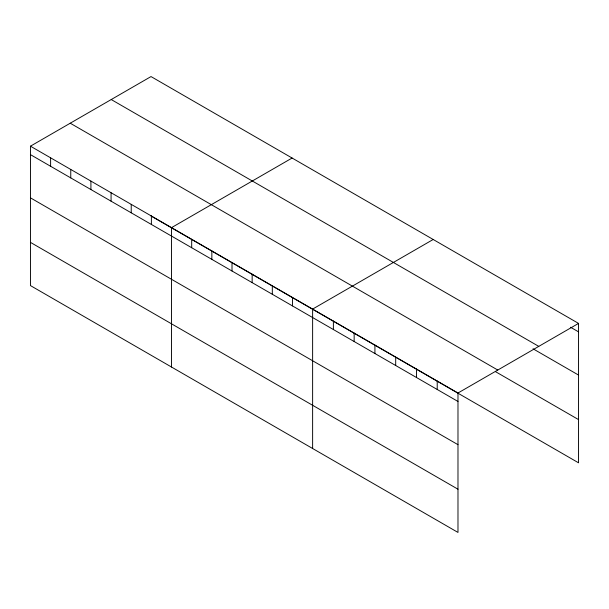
<?xml version="1.0" encoding="UTF-8"?>
<svg xmlns="http://www.w3.org/2000/svg" width="609" height="609" viewBox="0 0 609 609"><rect width="100%" height="100%" fill="white"/><g stroke="black" fill="none" stroke-linecap="round" stroke-linejoin="round"><path stroke-width="0.91" d="M30.45 146.183L457.983 393.018L457.983 532.426L30.45 285.591L30.45 146.183L151.017 76.574L578.55 323.409L578.55 462.817L151.017 215.982M292.099 158.028L171.54 227.637L171.54 367.052M433.189 239.482L312.623 309.09L312.623 448.506M457.983 393.018L578.55 323.409M570.564 327.246L578.55 331.859M111.226 99.541L538.767 346.376M533.027 348.79L578.55 375.075M70.233 123.208L497.774 370.044M495.482 371.65L578.55 419.601M30.45 154.633L457.983 401.468M30.45 197.849L457.983 444.684M30.45 242.374L457.983 489.21M437.216 381.028L437.216 389.478M416.457 369.039L416.457 377.489M395.69 357.049L395.69 365.499M374.923 345.059L374.923 353.509M354.156 333.07L354.156 341.52M333.389 321.08L333.389 329.53M292.465 297.451L292.465 305.901M272.314 285.819L272.314 294.269M252.156 274.179L252.156 282.629M232.006 262.548L232.006 270.997M211.848 250.908L211.848 259.358M191.69 239.268L191.69 247.718M151.382 215.997L151.382 224.447M131.224 204.365L131.224 212.815M111.074 192.726L111.074 201.176M90.916 181.086L90.916 189.536M70.758 169.454L70.758 177.904M50.608 157.815L50.608 166.265"/></g></svg>
